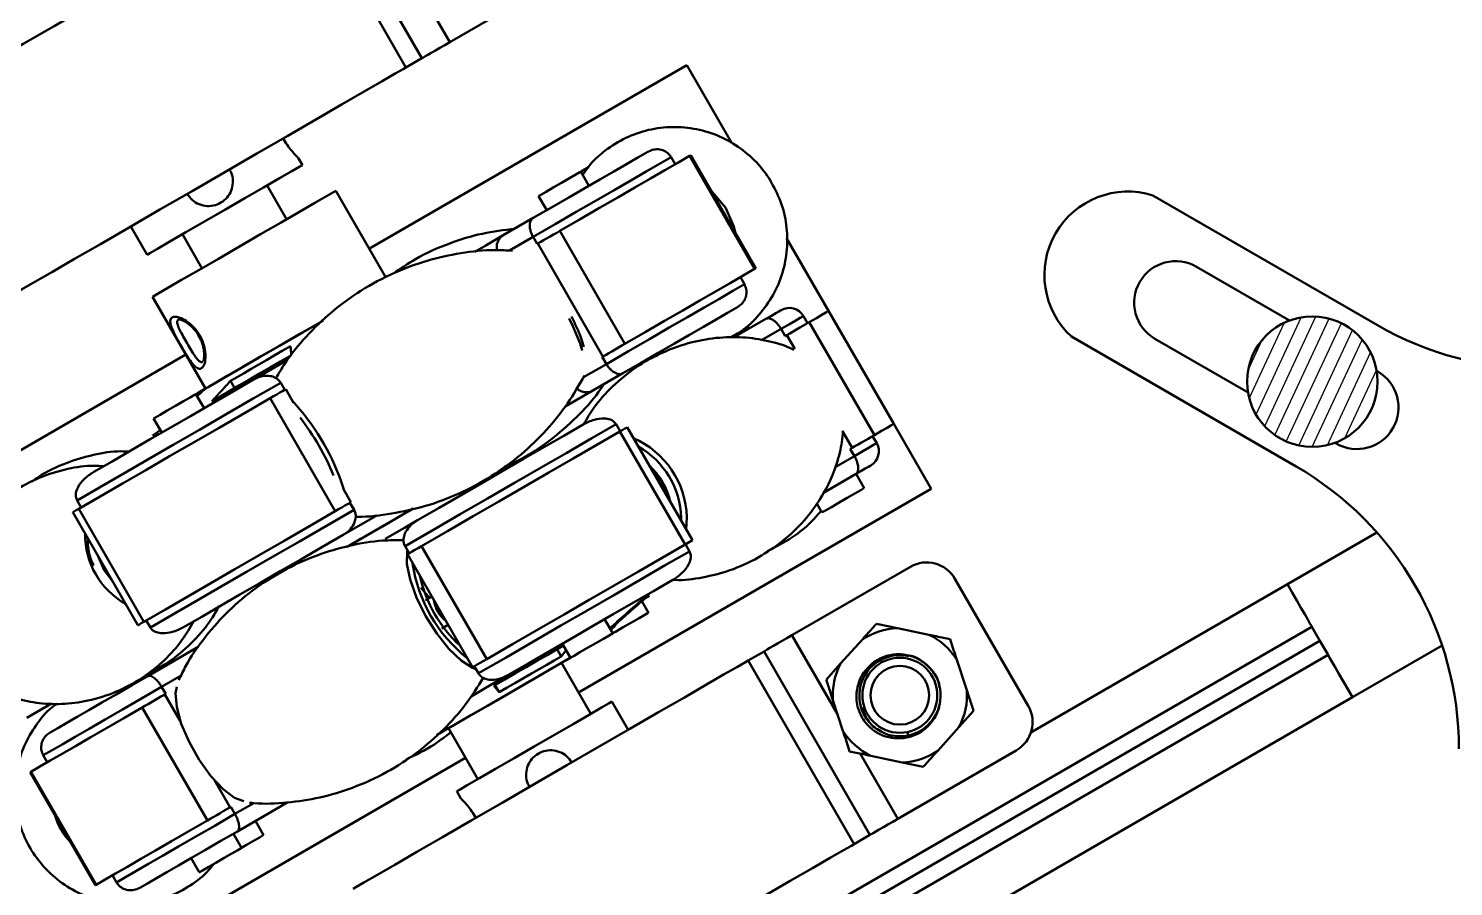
# Model space of a CAD drawing. Header units: millimetres. Extents: x 263 to 2983, y 441 to 2500.
# Drawn here: x 611.4 to 698.8, y 1776.1 to 1828.7 of the extents above; entities that cross this region are included whole.
import ezdxf

# ---------------------------------------------------------------- set-up
doc = ezdxf.new("R2010")
doc.units = ezdxf.units.MM
doc.header["$LTSCALE"] = 0.5
doc.layers.add('BOL', color=7, linetype='Continuous', lineweight=50)
doc.layers.add('HAT', color=3, linetype='Continuous')

msp = doc.modelspace()

# ---------------------------------------------------------------- hatches: boundary and pattern name
at = {"layer": 'HAT'}
h = msp.add_hatch(dxfattribs=at)
h.set_pattern_fill('ANSI31', color=256, scale=0.25, angle=20)
h.paths.add_polyline_path([(686.154, 1807.084, 1), (694.154, 1807.084, 1)])

# ---------------------------------------------------------------- linework, layer by layer
at = {"layer": 'BOL'}
for p, q in [((628.028, 1837.611), (634.528, 1826.352)), ((629.002, 1838.173), (635.502, 1826.914)), ((634.876, 1831.963), (637.218, 1827.905)), ((637.218, 1827.905), (644.487, 1832.102)), ((651.769, 1826.491), (632.283, 1815.241)), ((634.528, 1826.352), (635.502, 1826.914)), ((654.533, 1821.703), (651.769, 1826.491)), ((655.926, 1813.996), (651.926, 1820.924)), ((656.005, 1814.041), (652.005, 1820.97)), ((628.167, 1820.37), (627.908, 1820.818)), ((645.271, 1819.968), (645.735, 1820.236)), ((650.8, 1820.851), (651.05, 1820.418)), ((645.761, 1819.097), (645.261, 1819.963)), ((627.202, 1817.042), (626.002, 1819.12)), ((633.3, 1813.479), (630.233, 1818.792)), ((642.663, 1818.463), (643.163, 1817.597)), ((694.154, 1810.548), (680.373, 1818.504)), ((617.641, 1816.602), (618.641, 1814.87)), ((640.501, 1816.06), (642.343, 1817.123)), ((620.806, 1816.12), (622.006, 1814.042)), ((642.329, 1815.96), (640.874, 1815.121)), ((642.329, 1815.96), (642.579, 1815.527)), ((643.963, 1816.327), (647.963, 1809.399)), ((660.469, 1811.422), (657.891, 1815.886)), ((642.579, 1815.527), (642.614, 1815.547)), ((646.614, 1808.619), (642.614, 1815.547)), ((688.76, 1810.833), (683.045, 1814.132)), ((655.3, 1813.057), (655.05, 1813.49)), ((618.975, 1812.292), (622.225, 1806.663)), ((664.469, 1804.494), (660.469, 1811.422)), ((654.629, 1809.783), (656.617, 1810.931)), ((659.169, 1810.672), (658.919, 1811.105)), ((659.279, 1810.735), (663.279, 1803.807)), ((645.445, 1809.224), (645.33, 1809.605)), ((655.681, 1810.39), (655.34, 1810.398)), ((657.55, 1810.315), (656.357, 1809.626)), ((657.55, 1810.315), (657.8, 1809.882)), ((657.907, 1809.943), (657.8, 1809.882)), ((658.401, 1809.088), (657.907, 1809.943)), ((675.373, 1809.843), (689.154, 1801.887)), ((680.495, 1809.715), (686.21, 1806.416)), ((621.025, 1808.741), (601.539, 1797.491)), ((645.213, 1809.422), (645.351, 1809.003)), ((650.125, 1808.915), (650.35, 1808.89)), ((645.416, 1807.35), (646.829, 1808.166)), ((646.579, 1808.599), (646.614, 1808.619)), ((646.829, 1808.166), (646.579, 1808.599)), ((624.009, 1806.695), (623.756, 1807.133)), ((626.839, 1807.017), (627.089, 1806.584)), ((647.843, 1807.597), (646.001, 1806.533)), ((694.17, 1807.709), (694.098, 1807.751)), ((622.137, 1805.457), (621.637, 1806.324)), ((622.226, 1806.664), (621.712, 1806.194)), ((630.186, 1799.135), (626.186, 1806.063)), ((627.635, 1805.785), (627.153, 1806.621)), ((646.001, 1806.533), (644.335, 1805.572)), ((619.039, 1804.824), (619.539, 1803.957)), ((647.429, 1804.471), (647.679, 1804.038)), ((666.769, 1800.51), (664.469, 1804.494)), ((619.219, 1803.929), (619.443, 1804.124)), ((651.663, 1797.101), (647.663, 1804.029)), ((652.104, 1797.356), (648.104, 1804.284)), ((661.907, 1803.015), (661.315, 1804.04)), ((663.419, 1803.311), (663.169, 1803.744)), ((661.907, 1803.015), (661.8, 1802.953)), ((662.05, 1802.52), (661.8, 1802.953)), ((691.548, 1803.334), (691.62, 1803.292)), ((640.666, 1801.721), (640.574, 1801.88)), ((660.862, 1801.834), (662.05, 1802.52)), ((630.56, 1800.962), (630.738, 1800.411)), ((662.117, 1801.404), (660.148, 1800.267)), ((662.654, 1800.56), (662.154, 1801.426)), ((631.153, 1799.693), (630.67, 1800.528)), ((645.118, 1788.01), (666.769, 1800.51)), ((614.079, 1799.073), (618.079, 1792.145)), ((614.342, 1799.802), (614.592, 1799.369)), ((614.44, 1799.281), (618.44, 1792.353)), ((631.339, 1799.223), (631.089, 1799.656)), ((659.736, 1799.613), (660.056, 1799.06)), ((660.082, 1799.075), (660.056, 1799.06)), ((651.423, 1798.741), (651.422, 1798.537)), ((651.769, 1798.773), (651.721, 1798.02)), ((651.663, 1797.101), (652.104, 1797.356)), ((688.625, 1794.654), (694.124, 1797.829)), ((634.471, 1796.99), (634.721, 1796.557)), ((634.612, 1796.494), (638.612, 1789.566)), ((635.483, 1796.997), (639.483, 1790.069)), ((651.929, 1796.677), (651.679, 1797.11)), ((665.487, 1795.729), (658.218, 1791.532)), ((672.719, 1787.203), (668.219, 1794.997)), ((636.112, 1793.896), (635.729, 1793.675)), ((649.481, 1793.952), (648.948, 1793.644)), ((672.883, 1785.565), (688.625, 1794.654)), ((649.409, 1792.912), (649.006, 1793.611)), ((612.183, 1747.056), (690.125, 1792.056)), ((618.842, 1792.008), (618.592, 1792.441)), ((636.729, 1791.943), (637.112, 1792.164)), ((647.22, 1791.649), (646.72, 1792.515)), ((647.094, 1791.865), (647.358, 1792.105)), ((647.449, 1792.195), (647.401, 1792.279)), ((664.702, 1791.967), (663.403, 1792.24)), ((690.125, 1792.056), (690.625, 1791.19)), ((690.625, 1791.19), (612.683, 1746.19)), ((661.008, 1786.7), (658.218, 1791.532)), ((662.517, 1791.251), (661.206, 1789.789)), ((666.624, 1791.562), (664.702, 1791.967)), ((691.125, 1790.324), (690.625, 1791.19)), ((691.125, 1790.324), (613.183, 1745.324)), ((618.681, 1789.028), (621.285, 1790.532)), ((621.285, 1790.532), (621.781, 1790.818)), ((643.803, 1790.674), (644.056, 1790.236)), ((644.056, 1790.236), (644.357, 1790.606)), ((644.122, 1791.015), (644.621, 1790.149)), ((655.528, 1789.979), (656.502, 1790.541)), ((663.002, 1779.283), (656.502, 1790.541)), ((698.124, 1790.901), (692.625, 1787.726)), ((638.971, 1789.195), (638.721, 1789.628)), ((645.868, 1786.711), (644.068, 1789.829)), ((644.648, 1790.164), (644.621, 1790.149)), ((662.028, 1778.721), (655.528, 1789.979)), ((661.206, 1789.789), (660.32, 1788.8)), ((668.947, 1788.161), (668.336, 1790.028)), ((620.722, 1789.052), (619.531, 1788.364)), ((692.625, 1787.726), (614.683, 1742.726)), ((619.531, 1788.364), (619.781, 1787.931)), ((619.781, 1787.931), (619.732, 1787.903)), ((619.732, 1787.903), (620.691, 1786.241)), ((639.99, 1788.472), (640.242, 1788.034)), ((612.773, 1787.349), (611.256, 1786.473)), ((622.337, 1780.169), (618.337, 1787.098)), ((648.167, 1785.729), (647.167, 1787.461)), ((660.733, 1787.539), (661.344, 1785.672)), ((662.464, 1787.072), (662.55, 1786.877)), ((668.474, 1785.911), (669.36, 1786.9)), ((637.14, 1785.829), (638.94, 1782.711)), ((667.163, 1784.449), (668.474, 1785.911)), ((664.718, 1780.274), (662.409, 1784.274)), ((671.987, 1784.471), (664.718, 1780.274)), ((612.266, 1784.17), (612.516, 1783.737)), ((616.539, 1771.51), (638.19, 1784.01)), ((663.056, 1784.138), (664.978, 1783.733)), ((664.978, 1783.733), (666.277, 1783.46)), ((611.465, 1783.13), (615.465, 1776.202)), ((611.508, 1783.155), (615.509, 1776.227)), ((622.772, 1782.636), (623.732, 1780.975)), ((637.641, 1781.961), (637.899, 1781.513)), ((623.781, 1781.003), (623.732, 1780.975)), ((624.031, 1780.57), (623.781, 1781.003)), ((624.031, 1780.57), (625.182, 1781.235)), ((626.785, 1781.006), (624.181, 1779.502)), ((627.244, 1781.27), (626.785, 1781.006)), ((625.788, 1779.275), (625.288, 1780.141)), ((624.435, 1778.494), (623.935, 1779.36)), ((662.028, 1778.721), (663.002, 1779.283)), ((621.337, 1777.86), (621.837, 1776.994)), ((616.766, 1776.376), (616.516, 1776.809)), ((621.857, 1777.006), (621.837, 1776.994))]:
    msp.add_line(p, q, dxfattribs=at)
at = {"layer": 'BOL', "flags": 128}
for points in [[(603.779, 1823.611), (603.945, 1823.706), (604.436, 1823.99), (605.241, 1824.454), (606.336, 1825.087), (607.692, 1825.87), (609.272, 1826.782), (611.034, 1827.799), (612.927, 1828.892), (614.903, 1830.032), (616.905, 1831.189), (618.88, 1832.329), (620.774, 1833.422), (622.535, 1834.439), (624.115, 1835.352), (625.472, 1836.135), (626.567, 1836.767), (627.371, 1837.231), (627.863, 1837.515), (628.028, 1837.611)], [(637.218, 1827.905), (636.909, 1827.727), (636.61, 1827.554), (636.33, 1827.392), (636.079, 1827.248), (635.864, 1827.124), (635.693, 1827.025), (635.571, 1826.954), (635.502, 1826.914)], [(610.279, 1812.352), (610.445, 1812.448), (610.936, 1812.732), (611.741, 1813.196), (612.836, 1813.828), (614.192, 1814.611), (615.772, 1815.524), (617.534, 1816.54), (619.427, 1817.634), (621.403, 1818.774), (623.405, 1819.93), (625.38, 1821.071), (627.274, 1822.164), (629.035, 1823.181), (630.615, 1824.093), (631.972, 1824.876), (633.067, 1825.509), (633.871, 1825.973), (634.363, 1826.257), (634.528, 1826.352)], [(642.343, 1817.123), (643.458, 1817.767), (644.514, 1818.377), (645.506, 1818.949), (646.43, 1819.483), (647.282, 1819.975), (648.06, 1820.424), (648.76, 1820.828), (649.38, 1821.186)], [(643.963, 1816.327), (645.216, 1817.05), (646.404, 1817.736), (647.522, 1818.382), (648.567, 1818.985), (649.533, 1819.542), (650.417, 1820.053), (651.216, 1820.514), (651.926, 1820.924)], [(651.926, 1820.924), (651.99, 1820.961), (652.005, 1820.97)], [(628.167, 1820.37), (628.005, 1820.277), (627.529, 1820.002), (626.772, 1819.565), (625.785, 1818.995), (624.637, 1818.332), (623.404, 1817.62)], [(650.8, 1820.851), (650.085, 1820.438), (649.262, 1819.963), (648.336, 1819.428), (647.31, 1818.836), (646.191, 1818.19), (644.983, 1817.493), (643.694, 1816.748), (642.329, 1815.96)], [(642.663, 1818.463), (642.668, 1818.465), (642.809, 1818.547), (643.125, 1818.73), (643.569, 1818.986), (644.073, 1819.277)], [(644.073, 1819.277), (644.56, 1819.558), (644.956, 1819.786), (645.2, 1819.928), (645.261, 1819.963)], [(619.324, 1812.493), (619.916, 1812.835), (620.761, 1813.323), (621.814, 1813.931), (623.016, 1814.625), (624.305, 1815.369), (625.609, 1816.122), (626.859, 1816.844), (627.988, 1817.496), (628.934, 1818.042), (629.647, 1818.453), (630.088, 1818.708), (630.233, 1818.792)], [(653.281, 1818.76), (653.324, 1818.723), (654.148, 1817.761)], [(623.404, 1817.62), (622.171, 1816.908), (621.022, 1816.245), (620.036, 1815.676), (619.279, 1815.239), (618.803, 1814.964), (618.641, 1814.87)], [(654.148, 1817.761), (654.652, 1816.599), (654.729, 1816.251)], [(638.752, 1815.05), (639.422, 1815.437), (640.501, 1816.06)], [(642.614, 1815.547), (642.692, 1815.592), (642.814, 1815.663), (642.974, 1815.756), (643.162, 1815.864), (643.368, 1815.983), (643.578, 1816.104), (643.78, 1816.221), (643.963, 1816.327)], [(647.963, 1809.399), (649.216, 1810.122), (650.404, 1810.808), (651.522, 1811.453), (652.567, 1812.056), (653.533, 1812.614), (654.417, 1813.125), (655.216, 1813.586), (655.926, 1813.996)], [(656.005, 1814.041), (655.99, 1814.033), (655.926, 1813.996)], [(646.829, 1808.166), (648.194, 1808.954), (649.483, 1809.699), (650.691, 1810.396), (651.81, 1811.042), (652.836, 1811.634), (653.762, 1812.169), (654.585, 1812.644), (655.3, 1813.057)], [(618.975, 1812.292), (619.016, 1812.316), (619.324, 1812.493)], [(654.88, 1811.659), (654.26, 1811.302), (653.56, 1810.898), (652.782, 1810.449), (651.93, 1809.956), (651.006, 1809.423), (650.014, 1808.85), (648.958, 1808.241), (647.843, 1807.597)], [(656.617, 1810.931), (656.955, 1811.126), (657.218, 1811.278), (657.406, 1811.386), (657.518, 1811.451), (657.553, 1811.471)], [(660.469, 1811.422), (660.43, 1811.4), (660.291, 1811.32), (660.053, 1811.182), (659.715, 1810.987), (659.279, 1810.735)], [(629.42, 1810.817), (628.209, 1810.118), (626.904, 1809.364), (625.65, 1808.64), (624.515, 1807.985), (623.56, 1807.433), (622.836, 1807.016), (622.383, 1806.754), (622.225, 1806.663), (622.225, 1806.663)], [(622.227, 1806.664), (622.35, 1806.735), (622.772, 1806.978), (623.467, 1807.38), (624.399, 1807.918), (625.517, 1808.563), (626.761, 1809.281), (628.064, 1810.034), (629.355, 1810.779), (629.446, 1810.832)], [(644.537, 1810.966), (644.772, 1810.483), (645.213, 1809.422)], [(658.919, 1811.105), (658.883, 1811.084), (658.728, 1810.995), (658.454, 1810.836), (658.06, 1810.609), (657.55, 1810.315)], [(657.907, 1809.943), (658.085, 1810.046), (658.284, 1810.161), (658.494, 1810.282), (658.701, 1810.402), (658.893, 1810.513), (659.06, 1810.609), (659.191, 1810.685), (659.279, 1810.735)], [(622.618, 1805.892), (623.157, 1806.203), (623.722, 1806.53), (624.311, 1806.869), (624.919, 1807.221), (625.545, 1807.582), (626.185, 1807.951), (626.835, 1808.327), (627.492, 1808.706)], [(627.434, 1809.257), (626.938, 1808.97), (626.448, 1808.687), (625.965, 1808.408), (625.493, 1808.136), (625.034, 1807.871), (624.59, 1807.614), (624.163, 1807.368), (623.756, 1807.133)], [(647.963, 1809.399), (647.78, 1809.293), (647.578, 1809.176), (647.368, 1809.054), (647.162, 1808.936), (646.974, 1808.828), (646.814, 1808.735), (646.692, 1808.664), (646.614, 1808.619)], [(625.111, 1807.174), (625.529, 1807.416), (626.46, 1807.953), (627.186, 1808.372)], [(626.839, 1807.017), (625.153, 1806.044), (623.486, 1805.081), (621.846, 1804.135), (620.242, 1803.209), (618.682, 1802.308), (617.173, 1801.437), (615.724, 1800.6), (614.342, 1799.802)], [(615.374, 1801.553), (616.489, 1802.196), (617.643, 1802.863), (618.833, 1803.55), (620.055, 1804.255), (621.305, 1804.977), (622.578, 1805.712), (623.871, 1806.458), (625.178, 1807.213)], [(614.44, 1799.281), (615.761, 1800.044), (617.135, 1800.837), (618.558, 1801.659), (620.023, 1802.504), (621.524, 1803.371), (623.056, 1804.256), (624.612, 1805.154), (626.186, 1806.063)], [(619.039, 1804.824), (619.04, 1804.824), (619.152, 1804.889), (619.445, 1805.058), (619.874, 1805.305), (620.374, 1805.594), (620.868, 1805.879), (621.281, 1806.118), (621.551, 1806.274), (621.637, 1806.324)], [(621.637, 1806.324), (621.764, 1806.397), (622.22, 1806.66), (622.225, 1806.663)], [(626.186, 1806.063), (626.396, 1806.184), (626.6, 1806.302), (626.785, 1806.409), (626.941, 1806.499), (627.058, 1806.566), (627.13, 1806.608), (627.153, 1806.621)], [(647.429, 1804.471), (645.945, 1803.615), (644.407, 1802.726), (642.821, 1801.811), (641.196, 1800.872), (639.54, 1799.916), (637.861, 1798.947), (636.169, 1797.97), (634.471, 1796.99)], [(635.235, 1798.586), (636.559, 1799.35), (637.877, 1800.111), (639.183, 1800.865), (640.474, 1801.611), (641.746, 1802.345), (642.994, 1803.065), (644.214, 1803.769), (645.401, 1804.455)], [(664.469, 1804.494), (664.43, 1804.472), (664.291, 1804.392), (664.053, 1804.254), (663.715, 1804.059), (663.279, 1803.807)], [(647.663, 1804.029), (646.251, 1803.214), (644.796, 1802.374), (643.303, 1801.512), (641.778, 1800.631), (640.227, 1799.736), (638.657, 1798.829), (637.073, 1797.915), (635.483, 1796.997)], [(647.663, 1804.029), (647.832, 1804.127), (647.966, 1804.204), (648.058, 1804.257), (648.101, 1804.282), (648.104, 1804.284)], [(663.279, 1803.807), (663.191, 1803.756), (663.06, 1803.681), (662.893, 1803.585), (662.701, 1803.473), (662.494, 1803.354), (662.284, 1803.233), (662.085, 1803.118), (661.907, 1803.015)], [(662.05, 1802.52), (662.56, 1802.815), (662.954, 1803.042), (663.228, 1803.201), (663.383, 1803.29), (663.419, 1803.311)], [(663.053, 1801.945), (663.018, 1801.925), (662.906, 1801.86), (662.718, 1801.751), (662.455, 1801.6), (662.117, 1801.404)], [(662.654, 1800.56), (662.63, 1800.546), (662.438, 1800.435), (662.081, 1800.229), (661.614, 1799.959), (661.107, 1799.667), (660.638, 1799.396), (660.278, 1799.188), (660.082, 1799.075)], [(614.079, 1799.073), (614.1, 1799.085), (614.17, 1799.125), (614.285, 1799.192), (614.44, 1799.281)], [(618.44, 1792.353), (619.761, 1793.116), (621.135, 1793.909), (622.558, 1794.73), (624.023, 1795.576), (625.524, 1796.443), (627.056, 1797.328), (628.612, 1798.226), (630.186, 1799.135)], [(618.842, 1792.008), (620.224, 1792.806), (621.673, 1793.643), (623.182, 1794.514), (624.742, 1795.414), (626.346, 1796.34), (627.986, 1797.287), (629.653, 1798.25), (631.339, 1799.223)], [(631.153, 1799.693), (631.13, 1799.68), (631.058, 1799.638), (630.941, 1799.571), (630.785, 1799.481), (630.6, 1799.374), (630.396, 1799.256), (630.186, 1799.135)], [(630.912, 1796.956), (631.787, 1797.461), (633.083, 1798.209), (634.437, 1798.991), (634.969, 1799.298)], [(634.968, 1799.298), (634.706, 1799.146), (633.349, 1798.363), (632.037, 1797.605), (630.916, 1796.958)], [(632.743, 1798.879), (631.208, 1797.993), (630.678, 1797.687)], [(633.254, 1797.442), (634.433, 1798.123), (635.239, 1798.588)], [(630.678, 1797.687), (629.371, 1796.932), (628.078, 1796.186), (626.805, 1795.451), (625.555, 1794.729), (624.333, 1794.024), (623.143, 1793.337), (621.989, 1792.67), (620.874, 1792.026)], [(616.57, 1794.758), (615.999, 1795.517), (615.588, 1796.46)], [(638.822, 1789.454), (638.602, 1789.537), (637.907, 1789.981), (637.157, 1790.702), (636.412, 1791.639), (635.733, 1792.718), (635.175, 1793.851), (634.783, 1794.945), (634.589, 1795.914), (634.608, 1796.677), (634.62, 1796.731)], [(634.612, 1796.494), (634.618, 1796.498), (634.668, 1796.526), (634.765, 1796.582), (634.905, 1796.663), (635.078, 1796.763), (635.274, 1796.876), (635.483, 1796.997)], [(638.971, 1789.195), (640.669, 1790.176), (642.361, 1791.153), (644.04, 1792.122), (645.696, 1793.078), (647.321, 1794.016), (648.907, 1794.932), (650.445, 1795.82), (651.929, 1796.677)], [(651.663, 1797.101), (650.251, 1796.286), (648.796, 1795.446), (647.303, 1794.584), (645.778, 1793.703), (644.227, 1792.808), (642.657, 1791.901), (641.073, 1790.987), (639.483, 1790.069)], [(616.362, 1795.119), (615.86, 1795.948), (615.796, 1796.099)], [(650.901, 1794.929), (649.714, 1794.243), (648.494, 1793.539), (647.246, 1792.819), (645.974, 1792.084), (644.683, 1791.339), (643.377, 1790.584), (642.059, 1789.824), (640.735, 1789.059)], [(635.442, 1794.447), (635.904, 1793.899), (635.968, 1793.813)], [(688.625, 1794.654), (688.918, 1794.147), (689.199, 1793.66), (689.458, 1793.211), (689.686, 1792.817), (689.872, 1792.494), (690.011, 1792.253), (690.096, 1792.106), (690.125, 1792.056)], [(618.44, 1792.353), (618.285, 1792.264), (618.17, 1792.197), (618.1, 1792.157), (618.079, 1792.145)], [(647.047, 1791.963), (647.197, 1792.049), (647.312, 1792.116), (647.393, 1792.162), (647.438, 1792.189), (647.449, 1792.195)], [(649.409, 1792.912), (649.385, 1792.899), (649.193, 1792.788), (648.836, 1792.582), (648.369, 1792.312), (647.862, 1792.019), (647.393, 1791.749), (647.22, 1791.649)], [(647.22, 1791.649), (647.196, 1791.635), (647.004, 1791.524), (646.647, 1791.318), (646.179, 1791.048), (645.673, 1790.755), (645.203, 1790.485), (644.844, 1790.277), (644.648, 1790.164)], [(658.218, 1791.532), (657.909, 1791.354), (657.61, 1791.181), (657.33, 1791.019), (657.079, 1790.874), (656.864, 1790.751), (656.693, 1790.652), (656.571, 1790.581), (656.502, 1790.541)], [(644.189, 1790.897), (643.806, 1790.675), (643.187, 1790.318), (642.553, 1789.952), (641.907, 1789.579), (641.253, 1789.201), (640.592, 1788.82), (639.93, 1788.438)], [(692.625, 1787.726), (692.332, 1788.233), (692.051, 1788.72), (691.792, 1789.169), (691.564, 1789.563), (691.378, 1789.886), (691.239, 1790.126), (691.154, 1790.274), (691.125, 1790.324)], [(655.528, 1789.979), (655.363, 1789.884), (654.871, 1789.6), (654.067, 1789.135), (652.972, 1788.503), (651.615, 1787.72), (650.035, 1786.808), (648.274, 1785.791), (646.38, 1784.698), (644.405, 1783.557), (642.403, 1782.401), (640.427, 1781.261), (638.534, 1780.167), (636.772, 1779.15), (635.192, 1778.238), (633.836, 1777.455), (632.741, 1776.823), (631.936, 1776.358), (631.445, 1776.075), (631.279, 1775.979)], [(644.648, 1790.164), (644.572, 1790.12), (643.544, 1789.526), (642.358, 1788.842), (641.077, 1788.102), (639.771, 1787.348), (638.509, 1786.62), (637.361, 1785.957), (636.395, 1785.399)], [(636.435, 1785.422), (637.165, 1785.844), (638.286, 1786.49), (639.531, 1787.21), (640.834, 1787.962), (642.125, 1788.707), (643.334, 1789.405), (644.396, 1790.018), (644.648, 1790.164)], [(639.483, 1790.069), (639.274, 1789.948), (639.078, 1789.835), (638.905, 1789.735), (638.765, 1789.654), (638.668, 1789.598), (638.618, 1789.569), (638.612, 1789.566)], [(640.242, 1788.034), (640.742, 1788.322), (641.24, 1788.61), (641.734, 1788.895), (642.222, 1789.177), (642.7, 1789.453), (643.167, 1789.722), (643.619, 1789.984), (644.056, 1790.236)], [(612.686, 1785.567), (613.157, 1785.839), (613.713, 1786.16), (614.351, 1786.528), (615.069, 1786.943), (615.865, 1787.402), (616.734, 1787.904), (617.674, 1788.447), (618.681, 1789.028)], [(640.735, 1789.059), (640.667, 1789.02), (639.741, 1788.485), (638.731, 1787.902), (638.519, 1787.78)], [(619.531, 1788.364), (618.287, 1787.646), (617.128, 1786.977), (616.061, 1786.361), (615.09, 1785.8), (614.221, 1785.298), (613.458, 1784.858), (612.805, 1784.481), (612.266, 1784.17)], [(618.337, 1787.098), (618.508, 1787.196), (618.703, 1787.309), (618.911, 1787.429), (619.12, 1787.55), (619.318, 1787.664), (619.492, 1787.764), (619.633, 1787.845), (619.732, 1787.903)], [(624.579, 1781.357), (624.013, 1781.566), (623.302, 1782.095), (622.555, 1782.892), (621.838, 1783.885), (621.214, 1784.988), (620.739, 1786.101), (620.456, 1787.125), (620.389, 1787.971), (620.458, 1788.368)], [(618.337, 1787.098), (617.202, 1786.442), (616.139, 1785.828), (615.153, 1785.259), (614.248, 1784.737), (613.428, 1784.263), (612.697, 1783.841), (612.056, 1783.471), (611.508, 1783.155)], [(642.404, 1784.711), (643.637, 1785.423), (644.785, 1786.086), (645.772, 1786.656), (646.529, 1787.093), (647.005, 1787.368), (647.167, 1787.461)], [(637.641, 1781.961), (637.803, 1782.055), (638.279, 1782.33), (639.036, 1782.767), (640.022, 1783.336), (641.171, 1783.999), (642.404, 1784.711)], [(611.465, 1783.13), (611.467, 1783.131), (611.508, 1783.155)], [(623.732, 1780.975), (623.633, 1780.917), (623.492, 1780.836), (623.318, 1780.735), (623.12, 1780.622), (622.911, 1780.501), (622.703, 1780.381), (622.508, 1780.268), (622.337, 1780.169)], [(622.337, 1780.169), (621.201, 1779.514), (620.139, 1778.9), (619.153, 1778.331), (618.248, 1777.809), (617.428, 1777.335), (616.697, 1776.913), (616.056, 1776.543), (615.509, 1776.227)], [(616.766, 1776.376), (617.305, 1776.687), (617.958, 1777.064), (618.721, 1777.504), (619.59, 1778.006), (620.561, 1778.566), (621.628, 1779.183), (622.787, 1779.852), (624.031, 1780.57)], [(664.718, 1780.274), (664.409, 1780.095), (664.11, 1779.923), (663.83, 1779.761), (663.579, 1779.616), (663.364, 1779.492), (663.193, 1779.393), (663.071, 1779.323), (663.002, 1779.283)], [(624.181, 1779.502), (623.174, 1778.92), (622.234, 1778.378), (621.365, 1777.876), (620.569, 1777.417), (619.851, 1777.002), (619.213, 1776.634), (618.657, 1776.313), (618.186, 1776.041)], [(625.788, 1779.275), (625.764, 1779.261), (625.572, 1779.15), (625.215, 1778.944), (624.748, 1778.674), (624.435, 1778.494)], [(624.435, 1778.494), (624.405, 1778.476), (624.202, 1778.359), (623.836, 1778.148), (623.365, 1777.876), (622.858, 1777.583), (622.393, 1777.315), (622.042, 1777.112), (621.857, 1777.006)], [(662.028, 1778.721), (661.863, 1778.625), (661.371, 1778.342), (660.567, 1777.877), (659.472, 1777.245), (658.115, 1776.462), (656.535, 1775.55), (654.774, 1774.533), (652.88, 1773.439), (650.905, 1772.299), (648.903, 1771.143), (646.927, 1770.002), (645.033, 1768.909), (643.272, 1767.892), (641.692, 1766.98), (640.336, 1766.197), (639.241, 1765.565), (638.436, 1765.1), (637.945, 1764.816), (637.779, 1764.721)], [(615.509, 1776.227), (615.467, 1776.203), (615.465, 1776.202)]]:
    msp.add_lwpolyline(points, dxfattribs=at)
at = {"layer": 'BOL'}
for centre, radius in [((690.154, 1807.084), 4), ((664.84, 1787.85), 2.3), ((664.84, 1787.85), 1.8)]:
    msp.add_circle(centre, radius, dxfattribs=at)
for centre, radius, start, end in [((678.834, 1813.619), 5.122, 72.50709, 227.49426), ((681.77, 1811.924), 2.55, 60, 240), ((658.053, 1810.605), 1, 30, 120), ((704.154, 1827.868), 20, 240, 300), ((692.895, 1805.501), 2.55, 240, 60), ((616.418, 1795.772), 15.064, 20.15425, 42.25929), ((615.8, 1795.447), 15.449, 22.39102, 37.60946), ((676.1, 1705.2), 113.943, 119.94739, 120.08794), ((646.324, 1798.621), 5.447, 1.60165, 66.5942), ((646.232, 1798.581), 5.193, 1.76453, 60.5344), ((662.553, 1802.811), 1, 300, 30), ((646.35, 1798.652), 4.531, 13.0864, 46.91476), ((646.577, 1798.783), 4.232, 14.21525, 45.78173), ((679.154, 1784.567), 20, 0, 60), ((619.707, 1797.704), 4.871, 179.32525, 240.67438), ((643.995, 1797.292), 9.163, 188.48431, 231.51563), ((666.487, 1793.997), 2, 30, 120), ((643.398, 1796.948), 8.214, 192.52626, 227.47434), ((638.352, 1794.035), 2.143, 189.63465, 230.36935), ((664.84, 1787.85), 4.119, 91.92139, 124.33189), ((664.84, 1787.85), 4.119, 31.92139, 64.33189), ((664.845, 1787.823), 2.491, 77.52268, 352.82024), ((664.84, 1787.85), 2.5, 352.22268, 82.74971), ((664.84, 1787.85), 4.119, 151.92139, 184.33189), ((664.84, 1787.85), 4.119, 331.92139, 4.33189), ((670.987, 1786.203), 2, 300, 30), ((664.84, 1787.85), 4.119, 211.92139, 244.33189), ((664.84, 1787.85), 4.119, 271.92139, 304.33189), ((617.053, 1781.737), 4.258, 196.65957, 223.34041)]:
    msp.add_arc(centre, radius, start, end, dxfattribs=at)
for points, knots in [([(656.878, 1819.446), (656.759, 1819.624), (656.368, 1820.212), (655.529, 1821.085), (654.302, 1821.925), (652.919, 1822.485), (651.448, 1822.739), (649.956, 1822.675), (648.509, 1822.298), (647.183, 1821.617), (646.102, 1820.775), (645.591, 1820.082), (645.374, 1819.789)], [0, 0, 0, 0, 0.047255, 0.155636, 0.264337, 0.373232, 0.482319, 0.59157, 0.700925, 0.81031, 0.919634, 1, 1, 1, 1]), ([(626.986, 1821.998), (627.073, 1821.857), (627.246, 1821.576), (627.523, 1821.225), (627.755, 1820.966), (627.901, 1820.819), (627.903, 1820.817), (627.904, 1820.816)], [0, 0, 0, 0, 0.209363, 0.418505, 0.63264, 0.850279, 1, 1, 1, 1]), ([(649.38, 1821.186), (649.494, 1821.238), (649.724, 1821.343), (650.107, 1821.344), (650.452, 1821.223), (650.681, 1821.036), (650.771, 1820.896), (650.8, 1820.851)], [0, 0, 0, 0, 0.232844, 0.465967, 0.690697, 0.901666, 1, 1, 1, 1]), ([(621.105, 1818.602), (621.201, 1818.467), (621.394, 1818.197), (621.829, 1817.939), (622.322, 1817.825), (622.832, 1817.884), (623.291, 1818.108), (623.644, 1818.463), (623.868, 1818.912), (623.926, 1819.412), (623.86, 1819.833), (623.725, 1820.034), (623.685, 1820.092)], [0, 0, 0, 0, 0.104633, 0.209161, 0.316179, 0.424948, 0.531105, 0.634495, 0.738953, 0.846765, 0.955269, 1, 1, 1, 1]), ([(654.444, 1809.797), (654.671, 1809.921), (655.334, 1810.282), (656.238, 1811.166), (657.104, 1812.375), (657.683, 1813.75), (657.962, 1815.212), (657.919, 1816.697), (657.582, 1818.148), (657.112, 1819.014), (656.878, 1819.446)], [0, 0, 0, 0, 0.06989, 0.203481, 0.336864, 0.469992, 0.602875, 0.73555, 0.868097, 1, 1, 1, 1]), ([(642.329, 1815.96), (642.292, 1816.031), (642.218, 1816.172), (642.147, 1816.409), (642.112, 1816.69), (642.169, 1816.963), (642.273, 1817.082), (642.342, 1817.123), (642.343, 1817.123)], [0, 0, 0, 0, 0.107627, 0.214435, 0.382774, 0.663954, 0.997023, 1, 1, 1, 1]), ([(641.203, 1816.465), (640.538, 1816.381), (639.185, 1816.211), (637.135, 1815.579), (635.285, 1814.77), (634.202, 1814.028), (633.756, 1813.723)], [0, 0, 0, 0, 0.251449, 0.511257, 0.79874, 1, 1, 1, 1]), ([(640.12, 1815.15), (640.11, 1815.219), (640.083, 1815.394), (640.147, 1815.661), (640.287, 1815.902), (640.427, 1816.016), (640.499, 1816.059), (640.501, 1816.06)], [0, 0, 0, 0, 0.180846, 0.453736, 0.744714, 0.993536, 1, 1, 1, 1]), ([(641.075, 1815.113), (640.712, 1815.134), (639.654, 1815.195), (637.882, 1815), (635.807, 1814.541), (633.738, 1813.775), (631.757, 1812.716), (629.937, 1811.388), (628.385, 1809.877), (627.252, 1808.507), (626.727, 1807.604), (626.549, 1807.299)], [0, 0, 0, 0, 0.063497, 0.184797, 0.307363, 0.430665, 0.564623, 0.693848, 0.81838, 0.93848, 1, 1, 1, 1]), ([(655.3, 1813.057), (655.344, 1812.958), (655.433, 1812.761), (655.433, 1812.429), (655.331, 1812.109), (655.14, 1811.838), (654.962, 1811.716), (654.88, 1811.659)], [0, 0, 0, 0, 0.198823, 0.39751, 0.600986, 0.815719, 1, 1, 1, 1]), ([(621.974, 1807.903), (621.964, 1807.898), (621.891, 1807.861), (621.736, 1807.88), (621.491, 1808.091), (621.214, 1808.467), (620.912, 1808.959), (620.604, 1809.49), (620.329, 1809.992), (620.123, 1810.431), (620.035, 1810.771), (620.091, 1810.993), (620.292, 1811.084), (620.623, 1811.032), (621.038, 1810.83), (621.473, 1810.477), (621.85, 1809.996), (622.105, 1809.449), (622.228, 1808.899), (622.228, 1808.407), (622.134, 1808.048), (622.024, 1807.948), (621.974, 1807.903)], [0, 0, 0, 0, 0.0087539, 0.0613755, 0.1137813, 0.1672772, 0.2207578, 0.2722121, 0.3224272, 0.3743152, 0.4289625, 0.4796029, 0.5325143, 0.585104, 0.6379611, 0.6917283, 0.7444397, 0.7950103, 0.8456598, 0.8988843, 0.9541705, 1, 1, 1, 1]), ([(620.594, 1810.894), (620.566, 1810.885), (620.482, 1810.858), (620.47, 1810.695), (620.554, 1810.425), (620.74, 1810.066), (620.976, 1809.654), (621.231, 1809.213), (621.473, 1808.799), (621.689, 1808.477), (621.88, 1808.291), (622.002, 1808.27), (622.059, 1808.3), (622.068, 1808.304)], [0, 0, 0, 0, 0.046779, 0.145281, 0.253052, 0.356979, 0.458561, 0.562982, 0.671052, 0.777866, 0.880898, 0.98305, 1, 1, 1, 1]), ([(620.584, 1810.912), (620.572, 1810.907), (620.543, 1810.896), (620.723, 1810.885), (621, 1810.754), (621.354, 1810.493), (621.678, 1810.144), (621.812, 1809.874), (621.86, 1809.777)], [0, 0, 0, 0, 0.127718, 0.291621, 0.460113, 0.66248, 0.87844, 1, 1, 1, 1]), ([(645.33, 1809.605), (645.269, 1809.77), (645.094, 1810.238), (644.845, 1810.751), (644.683, 1811.084)], [0, 0, 0, 0, 0.3500746, 1, 1, 1, 1]), ([(657.55, 1810.315), (657.508, 1810.382), (657.424, 1810.517), (657.266, 1810.704), (657.059, 1810.886), (656.822, 1810.989), (656.68, 1810.967), (656.618, 1810.931), (656.617, 1810.931)], [0, 0, 0, 0, 0.107632, 0.214422, 0.382765, 0.66395, 0.997027, 1, 1, 1, 1]), ([(621.86, 1809.777), (621.899, 1809.709), (622.03, 1809.481), (622.129, 1809.058), (622.157, 1808.638), (622.111, 1808.408), (622.085, 1808.347), (622.078, 1808.332)], [0, 0, 0, 0, 0.11813, 0.394475, 0.682749, 0.92015, 1, 1, 1, 1]), ([(658.337, 1809.023), (658.322, 1809.032), (657.901, 1809.279), (656.916, 1809.558), (655.4, 1809.835), (653.753, 1809.825), (652.009, 1809.533), (650.258, 1808.918), (648.605, 1807.989), (647.195, 1806.83), (646.122, 1805.649), (645.636, 1804.816), (645.439, 1804.477)], [0, 0, 0, 0, 0.003734, 0.103691, 0.209702, 0.320037, 0.433293, 0.560932, 0.685423, 0.805735, 0.92117, 1, 1, 1, 1]), ([(627.492, 1808.706), (627.484, 1808.795), (627.468, 1808.973), (627.446, 1809.162), (627.434, 1809.257)], [0, 0, 0, 0, 0.499986, 1, 1, 1, 1]), ([(650.292, 1808.896), (650.186, 1808.846), (650.045, 1808.779), (649.928, 1808.679), (649.899, 1808.654)], [0, 0, 0, 0, 0.752697, 1, 1, 1, 1]), ([(647.843, 1807.597), (647.842, 1807.596), (647.773, 1807.556), (647.617, 1807.527), (647.353, 1807.614), (647.126, 1807.784), (646.957, 1807.965), (646.872, 1808.099), (646.829, 1808.166)], [0, 0, 0, 0, 0.002977, 0.336041, 0.61722, 0.785552, 0.892342, 1, 1, 1, 1]), ([(623.756, 1807.133), (623.568, 1806.924), (623.193, 1806.504), (622.809, 1806.096), (622.618, 1805.892)], [0, 0, 0, 0, 0.4999709, 1, 1, 1, 1]), ([(626.839, 1807.017), (626.792, 1807.082), (626.7, 1807.212), (626.472, 1807.359), (626.128, 1807.462), (625.663, 1807.435), (625.341, 1807.304), (625.18, 1807.214), (625.178, 1807.213)], [0, 0, 0, 0, 0.107609, 0.214414, 0.382767, 0.663945, 0.997025, 1, 1, 1, 1]), ([(631.44, 1798.807), (631.48, 1798.806), (632.215, 1798.775), (633.663, 1798.968), (635.738, 1799.413), (637.807, 1800.183), (639.787, 1801.241), (641.606, 1802.57), (643.164, 1804.077), (644.477, 1805.702), (645.15, 1806.879), (645.48, 1807.456)], [0, 0, 0, 0, 0.00706, 0.12865, 0.251515, 0.375111, 0.509395, 0.638931, 0.763759, 0.884155, 1, 1, 1, 1]), ([(640.584, 1801.863), (640.891, 1801.996), (641.88, 1802.425), (643.377, 1803.445), (644.997, 1804.855), (646.084, 1806.03), (646.556, 1806.757), (646.656, 1806.912)], [0, 0, 0, 0, 0.124933, 0.403629, 0.67197, 0.930364, 1, 1, 1, 1]), ([(646.001, 1806.533), (645.999, 1806.532), (645.927, 1806.491), (645.757, 1806.428), (645.479, 1806.426), (645.209, 1806.507), (645.065, 1806.623), (645.004, 1806.672)], [0, 0, 0, 0, 0.006316, 0.250279, 0.53564, 0.803178, 1, 1, 1, 1]), ([(645.401, 1804.455), (645.403, 1804.456), (645.616, 1804.581), (646.037, 1804.762), (646.614, 1804.856), (647.023, 1804.79), (647.284, 1804.663), (647.38, 1804.535), (647.429, 1804.471)], [0, 0, 0, 0, 0.002996, 0.336066, 0.617229, 0.785575, 0.892367, 1, 1, 1, 1]), ([(650.911, 1794.935), (650.959, 1794.931), (651.557, 1794.883), (652.745, 1795.052), (654.467, 1795.477), (656.151, 1796.243), (657.693, 1797.288), (658.985, 1798.528), (659.999, 1799.889), (660.733, 1801.3), (661.174, 1802.691), (661.336, 1803.61), (661.344, 1804.051), (661.344, 1804.058)], [0, 0, 0, 0, 0.0096062, 0.1198378, 0.232311, 0.3562847, 0.4767747, 0.5928391, 0.7038462, 0.8091436, 0.9078043, 0.9986226, 1, 1, 1, 1]), ([(617.566, 1802.792), (617.387, 1802.801), (616.653, 1802.84), (615.331, 1802.627), (613.632, 1802.115), (612.345, 1801.532), (611.697, 1801.042), (611.555, 1800.934)], [0, 0, 0, 0, 0.085351, 0.35104, 0.621511, 0.916985, 1, 1, 1, 1]), ([(615.962, 1801.892), (615.766, 1801.907), (615.036, 1801.96), (613.692, 1801.751), (612.012, 1801.242), (610.418, 1800.392), (609.045, 1799.31), (607.93, 1798.057), (607.096, 1796.703), (606.542, 1795.317), (606.274, 1793.963), (606.224, 1792.793), (606.379, 1792.073), (606.441, 1791.785)], [0, 0, 0, 0, 0.037402, 0.139313, 0.254388, 0.367138, 0.476488, 0.581668, 0.682058, 0.776934, 0.865378, 0.94616, 1, 1, 1, 1]), ([(662.117, 1801.404), (662.118, 1801.405), (662.182, 1801.441), (662.27, 1801.553), (662.299, 1801.809), (662.245, 1802.079), (662.163, 1802.31), (662.088, 1802.45), (662.05, 1802.52)], [0, 0, 0, 0, 0.002976, 0.336058, 0.617234, 0.785574, 0.892398, 1, 1, 1, 1]), ([(614.342, 1799.802), (614.311, 1799.876), (614.248, 1800.024), (614.268, 1800.313), (614.417, 1800.7), (614.788, 1801.155), (615.158, 1801.426), (615.372, 1801.551), (615.374, 1801.553)], [0, 0, 0, 0, 0.107631, 0.214409, 0.382759, 0.663969, 0.997017, 1, 1, 1, 1]), ([(630.678, 1797.687), (630.68, 1797.688), (630.84, 1797.782), (631.112, 1797.996), (631.369, 1798.385), (631.451, 1798.734), (631.438, 1799.005), (631.372, 1799.15), (631.339, 1799.223)], [0, 0, 0, 0, 0.002986, 0.33605, 0.61723, 0.785578, 0.892376, 1, 1, 1, 1]), ([(656.717, 1796.69), (657.224, 1796.953), (658.245, 1797.483), (659.349, 1798.364), (659.865, 1798.998), (660.017, 1799.186)], [0, 0, 0, 0, 0.409722, 0.825627, 1, 1, 1, 1]), ([(635.235, 1798.586), (635.233, 1798.585), (635.058, 1798.486), (634.76, 1798.251), (634.471, 1797.845), (634.369, 1797.485), (634.373, 1797.209), (634.438, 1797.063), (634.471, 1796.99)], [0, 0, 0, 0, 0.002966, 0.33606, 0.617236, 0.785589, 0.892393, 1, 1, 1, 1]), ([(615.367, 1795.8), (615.352, 1795.826), (615.152, 1796.176), (615.006, 1796.767), (615.005, 1797.295), (615.005, 1797.47)], [0, 0, 0, 0, 0.050137, 0.684577, 1, 1, 1, 1]), ([(634.381, 1797.362), (633.953, 1797.362), (632.845, 1797.364), (631.05, 1797.056), (628.981, 1796.451), (626.961, 1795.524), (625.082, 1794.306), (623.452, 1792.892), (622.099, 1791.333), (621.141, 1789.951), (620.725, 1789.071), (620.586, 1788.777)], [0, 0, 0, 0, 0.075606, 0.195755, 0.317174, 0.451511, 0.581275, 0.706222, 0.826532, 0.94217, 1, 1, 1, 1]), ([(651.929, 1796.677), (651.96, 1796.603), (652.022, 1796.455), (652.003, 1796.166), (651.855, 1795.779), (651.485, 1795.325), (651.116, 1795.055), (650.903, 1794.93), (650.901, 1794.929)], [0, 0, 0, 0, 0.107595, 0.214423, 0.382747, 0.663952, 0.997004, 1, 1, 1, 1]), ([(647.428, 1792.232), (647.7, 1792.474), (648.3, 1793.005), (648.907, 1793.527), (649.238, 1793.812)], [0, 0, 0, 0, 0.454945, 1, 1, 1, 1]), ([(618.529, 1789.042), (619.077, 1789.347), (620.156, 1789.949), (621.507, 1791.16), (622.483, 1792.286), (622.898, 1793.045), (623.041, 1793.308)], [0, 0, 0, 0, 0.2960761, 0.5818801, 0.8557467, 1, 1, 1, 1]), ([(648.948, 1793.644), (648.629, 1793.367), (647.991, 1792.811), (647.362, 1792.245), (647.047, 1791.963)], [0, 0, 0, 0, 0.499993, 1, 1, 1, 1]), ([(607.912, 1789.204), (607.969, 1789.141), (608.329, 1788.752), (609.155, 1788.241), (610.407, 1787.673), (611.856, 1787.347), (613.416, 1787.273), (615.081, 1787.486), (616.76, 1788.018), (618.351, 1788.869), (619.712, 1789.961), (620.78, 1791.136), (621.267, 1791.998), (621.482, 1792.378)], [0, 0, 0, 0, 0.015059, 0.094004, 0.182508, 0.27704, 0.375733, 0.47729, 0.59185, 0.704072, 0.812896, 0.917549, 1, 1, 1, 1]), ([(663.403, 1792.24), (663.313, 1792.139), (663.022, 1791.814), (662.723, 1791.481), (662.517, 1791.251)], [0, 0, 0, 0, 0.309717, 1, 1, 1, 1]), ([(620.874, 1792.026), (620.872, 1792.025), (620.658, 1791.9), (620.236, 1791.718), (619.657, 1791.624), (619.247, 1791.689), (618.987, 1791.816), (618.89, 1791.944), (618.842, 1792.008)], [0, 0, 0, 0, 0.002995, 0.336073, 0.617254, 0.785605, 0.892393, 1, 1, 1, 1]), ([(667.923, 1791.289), (667.791, 1791.317), (667.364, 1791.407), (666.926, 1791.499), (666.624, 1791.562)], [0, 0, 0, 0, 0.309696, 1, 1, 1, 1]), ([(668.336, 1790.028), (668.316, 1790.09), (668.176, 1790.516), (668.04, 1790.933), (667.923, 1791.289)], [0, 0, 0, 0, 0.145991, 1, 1, 1, 1]), ([(621.285, 1790.532), (621.287, 1790.533), (621.353, 1790.571), (621.471, 1790.621), (621.603, 1790.609), (621.655, 1790.605)], [0, 0, 0, 0, 0.015519, 0.612279, 1, 1, 1, 1]), ([(662.238, 1787.17), (662.211, 1787.332), (662.135, 1787.786), (662.247, 1788.553), (662.653, 1789.358), (663.304, 1789.979), (664.114, 1790.335), (664.759, 1790.386), (665.098, 1790.338), (665.156, 1790.33)], [0, 0, 0, 0, 0.097305, 0.273056, 0.448794, 0.624623, 0.796273, 0.96529, 1, 1, 1, 1]), ([(665.241, 1790.302), (665.25, 1790.302), (665.584, 1790.312), (666.206, 1789.983), (666.893, 1789.341), (667.259, 1788.708), (667.266, 1788.342), (667.266, 1788.298)], [0, 0, 0, 0, 0.008495, 0.330024, 0.639146, 0.956689, 1, 1, 1, 1]), ([(618.681, 1789.028), (618.681, 1789.028), (618.727, 1789.051), (618.841, 1789.062), (619.055, 1788.944), (619.252, 1788.756), (619.406, 1788.567), (619.489, 1788.432), (619.531, 1788.364)], [0, 0, 0, 0, 0.002961, 0.336051, 0.617223, 0.785582, 0.892363, 1, 1, 1, 1]), ([(624.915, 1781.264), (625.016, 1781.252), (625.771, 1781.163), (627.237, 1781.244), (629.266, 1781.541), (631.337, 1782.16), (633.356, 1783.083), (635.237, 1784.302), (636.861, 1785.718), (638.227, 1787.254), (638.931, 1788.375), (639.272, 1788.917)], [0, 0, 0, 0, 0.01808, 0.136078, 0.256257, 0.377703, 0.512074, 0.641871, 0.766844, 0.887181, 1, 1, 1, 1]), ([(638.971, 1789.195), (639.018, 1789.131), (639.112, 1789.001), (639.349, 1788.86), (639.711, 1788.768), (640.207, 1788.815), (640.559, 1788.956), (640.733, 1789.058), (640.735, 1789.059)], [0, 0, 0, 0, 0.107625, 0.214425, 0.382773, 0.66394, 0.997012, 1, 1, 1, 1]), ([(660.32, 1788.8), (660.401, 1788.554), (660.537, 1788.138), (660.677, 1787.712), (660.733, 1787.539)], [0, 0, 0, 0, 0.592744, 1, 1, 1, 1]), ([(639.93, 1788.438), (639.981, 1788.373), (640.081, 1788.245), (640.189, 1788.104), (640.242, 1788.034)], [0, 0, 0, 0, 0.4999801, 1, 1, 1, 1]), ([(669.36, 1786.9), (669.28, 1787.146), (669.143, 1787.562), (669.004, 1787.988), (668.947, 1788.161)], [0, 0, 0, 0, 0.592744, 1, 1, 1, 1]), ([(613.11, 1787.333), (613.01, 1787.263), (612.505, 1786.91), (611.795, 1786.031), (611.048, 1784.75), (610.608, 1783.324), (610.475, 1781.843), (610.659, 1780.367), (611.152, 1778.964), (611.932, 1777.698), (612.963, 1776.624), (614.2, 1775.793), (615.586, 1775.244), (617.058, 1775), (618.549, 1775.074), (619.996, 1775.46), (621.31, 1776.156), (622.242, 1776.86), (622.636, 1777.383), (622.731, 1777.51)], [0, 0, 0, 0, 0.015887, 0.080297, 0.144595, 0.208772, 0.272834, 0.336813, 0.400754, 0.46471, 0.528731, 0.592837, 0.657055, 0.721386, 0.785811, 0.850295, 0.914795, 0.979263, 1, 1, 1, 1]), ([(663.473, 1785.534), (663.449, 1785.549), (663.323, 1785.624), (662.963, 1785.89), (662.506, 1786.406), (662.322, 1786.931), (662.238, 1787.17)], [0, 0, 0, 0, 0.04173, 0.209046, 0.639811, 1, 1, 1, 1]), ([(663.715, 1785.657), (663.664, 1785.675), (663.33, 1785.788), (662.833, 1786.274), (662.611, 1786.826), (662.501, 1787.101)], [0, 0, 0, 0, 0.083102, 0.543256, 1, 1, 1, 1]), ([(667.317, 1787.512), (667.292, 1787.349), (667.224, 1786.909), (666.885, 1786.248), (666.27, 1785.642), (665.478, 1785.262), (664.595, 1785.165), (663.913, 1785.315), (663.563, 1785.489), (663.473, 1785.534)], [0, 0, 0, 0, 0.096552, 0.26182, 0.426975, 0.597499, 0.769409, 0.941261, 1, 1, 1, 1]), ([(612.266, 1784.17), (612.222, 1784.268), (612.133, 1784.465), (612.133, 1784.798), (612.235, 1785.118), (612.426, 1785.389), (612.604, 1785.511), (612.686, 1785.567)], [0, 0, 0, 0, 0.198822, 0.397507, 0.60098, 0.815769, 1, 1, 1, 1]), ([(634.545, 1783.917), (635.135, 1784.201), (636.103, 1784.667), (636.952, 1785.324), (637.283, 1785.58)], [0, 0, 0, 0, 0.6090153, 1, 1, 1, 1]), ([(661.344, 1785.672), (661.365, 1785.61), (661.504, 1785.184), (661.641, 1784.767), (661.757, 1784.411)], [0, 0, 0, 0, 0.145998, 1, 1, 1, 1]), ([(665.3, 1785.596), (665.307, 1785.562), (665.32, 1785.5), (665.332, 1785.438), (665.338, 1785.411)], [0, 0, 0, 0, 0.560087, 1, 1, 1, 1]), ([(644.703, 1783.729), (644.606, 1783.864), (644.414, 1784.134), (643.978, 1784.393), (643.486, 1784.506), (642.975, 1784.447), (642.517, 1784.223), (642.163, 1783.869), (641.94, 1783.419), (641.882, 1782.919), (641.948, 1782.499), (642.083, 1782.298), (642.122, 1782.239)], [0, 0, 0, 0, 0.104633, 0.209174, 0.316179, 0.424954, 0.53111, 0.634495, 0.738953, 0.846766, 0.955269, 1, 1, 1, 1]), ([(661.757, 1784.411), (661.89, 1784.383), (662.317, 1784.293), (662.754, 1784.201), (663.056, 1784.138)], [0, 0, 0, 0, 0.309684, 1, 1, 1, 1]), ([(666.277, 1783.46), (666.368, 1783.561), (666.659, 1783.886), (666.957, 1784.219), (667.163, 1784.449)], [0, 0, 0, 0, 0.309697, 1, 1, 1, 1]), ([(627.022, 1781.269), (627.003, 1781.229), (626.95, 1781.116), (626.852, 1781.046), (626.787, 1781.006), (626.785, 1781.006)], [0, 0, 0, 0, 0.3501506, 0.9834771, 1, 1, 1, 1]), ([(638.821, 1780.333), (638.735, 1780.474), (638.562, 1780.755), (638.284, 1781.106), (638.053, 1781.365), (637.907, 1781.512), (637.904, 1781.515), (637.903, 1781.515)], [0, 0, 0, 0, 0.209363, 0.418505, 0.63264, 0.850279, 1, 1, 1, 1]), ([(624.031, 1780.57), (624.069, 1780.5), (624.144, 1780.36), (624.231, 1780.132), (624.295, 1779.868), (624.289, 1779.624), (624.227, 1779.529), (624.181, 1779.502), (624.181, 1779.502)], [0, 0, 0, 0, 0.107598, 0.214384, 0.382758, 0.663944, 0.997033, 1, 1, 1, 1]), ([(618.186, 1776.041), (618.072, 1775.989), (617.842, 1775.884), (617.459, 1775.883), (617.114, 1776.004), (616.885, 1776.191), (616.795, 1776.331), (616.766, 1776.376)], [0, 0, 0, 0, 0.232848, 0.465949, 0.69066, 0.901612, 1, 1, 1, 1])]:
    msp.add_open_spline(points, degree=3, knots=knots, dxfattribs=at)

doc.saveas('drawing.dxf')
